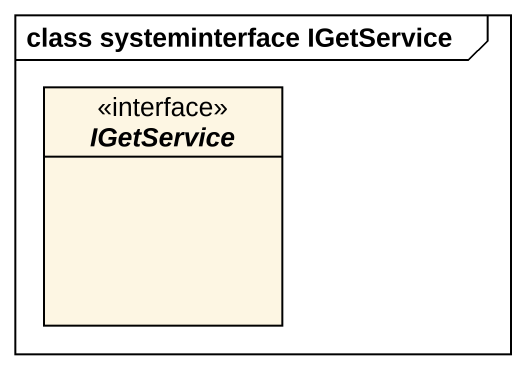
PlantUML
@startuml
mainframe class systeminterface IGetService
hide circle
hide empty members
interface IGetService
@enduml
